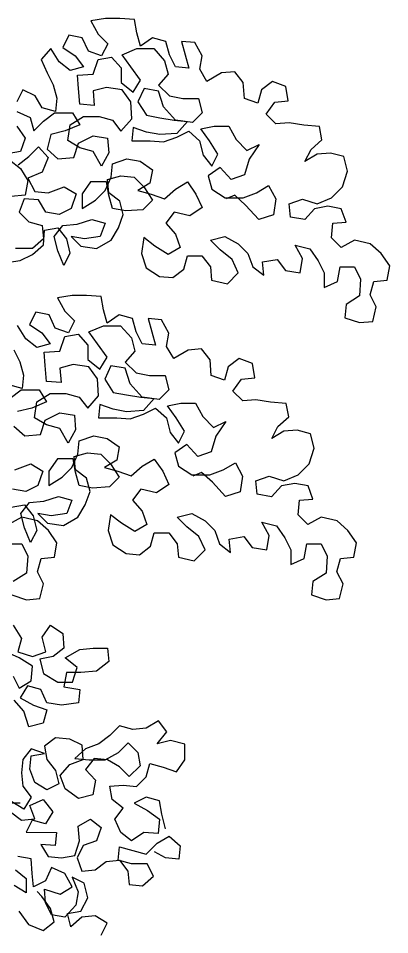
# Model space of a CAD drawing. Header units: inches. Extents: x 350994 to 353538, y 1581369 to 1583842.
# Drawn here: x 351289.719 to 351290.218, y 1583149.946 to 1583151.178 of the extents above; entities that cross this region are included whole.
import ezdxf

# ---------------------------------------------------------------- set-up
doc = ezdxf.new("R2010")
doc.units = ezdxf.units.IN
doc.header["$MEASUREMENT"] = 0
doc.linetypes.add('1', pattern=[0])
doc.layers.add('TREE', color=81, linetype='1')

# ---------------------------------------------------------------- blocks, each defined once
blk = doc.blocks.new('TREE_4')
at = {"color": 94}
for points in [[(1650, 6759.3), (1676, 6739), (1693.4, 6710.1), (1687.5, 6675.4), (1652.8, 6672.5)], [(1667.5, 6840.2), (1687.7, 6811.3), (1676.1, 6779.5), (1644.3, 6773.7)], [(1670.3, 6747.7), (1696.3, 6767.9), (1719.5, 6791), (1742.6, 6765), (1728.1, 6730.3), (1693.4, 6715.9), (1710.7, 6684), (1742.5, 6681.1), (1780.1, 6695.5), (1809, 6678.2), (1797.4, 6643.5), (1768.5, 6629.1), (1736.7, 6634.9), (1719.3, 6663.8), (1684.6, 6666.7), (1673.1, 6634.9), (1696.2, 6611.8), (1728, 6603.1), (1730.8, 6571.3), (1704.8, 6548.2), (1664.3, 6548.2)], [(1638.2, 6513.5), (1675.8, 6519.3), (1704.8, 6533.7), (1730.8, 6556.8), (1733.7, 6591.5), (1765.5, 6597.3), (1785.8, 6571.2), (1794.4, 6536.5), (1779.9, 6507.6), (1765.5, 6542.3), (1756.8, 6577), (1777.1, 6603), (1811.8, 6605.9), (1846.5, 6617.4), (1878.3, 6608.7), (1866.7, 6576.9), (1829.1, 6571.2), (1797.3, 6577), (1820.4, 6553.8), (1858, 6548), (1892.7, 6568.2), (1910.1, 6597.1), (1921.7, 6628.9), (1913.1, 6660.7), (1887.1, 6681), (1884.2, 6712.8), (1916, 6721.4), (1947.8, 6718.5), (1970.9, 6695.4), (1991.1, 6663.5), (1968, 6640.4), (1927.5, 6637.6), (1895.7, 6643.4), (1887, 6675.2), (1881.3, 6707), (1843.7, 6707), (1823.4, 6678.2), (1823.4, 6643.5), (1855.2, 6663.7), (1878.4, 6686.8), (1892.9, 6718.6), (1895.8, 6750.4), (1930.5, 6761.9), (1962.3, 6756.1), (1991.2, 6735.8), (1985.4, 6704), (1956.4, 6686.7), (1988.2, 6678), (2020, 6666.4), (2046.1, 6689.5), (2075, 6706.8), (2095.2, 6677.9), (2109.7, 6646.1), (2080.7, 6625.9), (2043.1, 6634.6), (2022.9, 6608.6), (2046, 6582.5), (2057.5, 6550.7), (2028.6, 6533.4), (1996.8, 6553.7), (1970.8, 6573.9), (1965, 6536.4), (1976.5, 6501.6), (2008.3, 6481.4), (2040.1, 6478.5), (2066.1, 6498.7), (2074.8, 6530.5), (2109.5, 6530.4), (2129.8, 6504.4), (2132.6, 6472.6), (2170.2, 6463.9), (2196.2, 6489.9), (2181.8, 6521.7), (2152.9, 6544.9), (2129.8, 6568), (2164.5, 6576.6), (2196.3, 6559.3), (2219.4, 6536.1), (2231, 6504.3), (2257, 6484), (2254.1, 6515.8), (2288.8, 6521.6), (2309, 6495.6), (2343.7, 6489.7), (2349.5, 6524.4), (2332.2, 6556.3), (2366.9, 6547.5), (2387.1, 6518.6), (2401.5, 6489.7), (2401.5, 6455), (2433.3, 6469.4), (2439.1, 6504.1), (2473.8, 6504.1), (2488.3, 6475.2), (2485.3, 6434.7), (2453.5, 6414.5), (2450.6, 6382.7), (2485.3, 6371.1), (2517.1, 6373.9), (2525.8, 6408.6), (2511.4, 6437.5), (2520.1, 6469.3), (2551.9, 6472.2), (2557.7, 6506.9), (2537.5, 6535.8), (2511.5, 6559), (2473.9, 6567.7), (2442.1, 6550.4), (2419, 6573.5), (2421.9, 6608.2), (2453.7, 6611.1), (2442.1, 6642.9), (2410.3, 6648.7), (2378.5, 6643), (2355.4, 6617), (2320.7, 6622.8), (2317.8, 6654.6), (2349.6, 6666.1), (2384.3, 6654.5), (2419, 6668.9), (2445.1, 6694.9), (2456.7, 6732.5), (2448, 6767.2), (2416.2, 6775.9), (2384.4, 6773.1), (2355.5, 6755.7), (2370, 6784.6), (2396, 6807.7), (2390.3, 6839.5), (2352.7, 6842.5), (2318, 6848.3), (2286.2, 6845.4), (2263.1, 6868.6), (2283.4, 6897.5), (2315.2, 6900.3), (2309.4, 6935), (2277.6, 6946.6), (2251.6, 6926.4), (2242.9, 6894.6), (2211.1, 6906.2), (2208.2, 6943.8), (2188, 6969.8), (2156.2, 6967), (2121.5, 6946.8), (2104.2, 6975.7), (2110, 7007.5), (2092.7, 7039.3), (2060.9, 7042.2), (2078.2, 6978.6), (2046.3, 6981.5), (2031.9, 7010.5), (2023.3, 7042.3), (1991.5, 7051), (1962.5, 7030.8), (1953.9, 7062.6), (1948.1, 7094.4), (1913.5, 7097.3), (1878.8, 7097.3), (1844.1, 7091.6), (1861.4, 7059.8), (1884.5, 7036.6), (1870, 7007.7), (1838.2, 7019.3), (1823.8, 7051.1), (1792, 7056.9), (1777.5, 7028), (1806.4, 7007.8), (1826.6, 6981.7), (1794.8, 6973.1), (1768.8, 6993.4), (1748.6, 7025.2), (1725.4, 6999.2), (1739.9, 6967.4), (1754.3, 6938.4), (1762.9, 6906.6), (1760, 6874.8), (1728.2, 6883.5), (1710.9, 6912.5), (1682, 6926.9), (1667.5, 6898)], [(1667.5, 6874.9), (1699.3, 6860.4), (1707.9, 6828.6), (1731.1, 6851.7), (1757.1, 6871.9), (1800.5, 6871.9), (1817.8, 6843), (1783.1, 6828.5), (1748.4, 6819.9), (1739.7, 6785.2), (1765.7, 6762.1), (1803.3, 6764.9), (1814.9, 6799.6), (1849.6, 6816.9), (1884.3, 6811.1), (1887.1, 6776.4), (1869.8, 6744.6), (1849.6, 6779.3), (1817.8, 6788), (1788.9, 6805.4), (1794.7, 6843), (1826.5, 6863.2), (1864.1, 6863.2), (1895.9, 6854.5), (1916.1, 6828.4), (1942.1, 6857.3), (1939.3, 6897.8), (1919.1, 6926.7), (1881.5, 6932.5), (1849.7, 6923.9), (1852.5, 6889.2), (1817.9, 6892.1), (1815, 6929.7), (1812.1, 6961.5), (1849.7, 6964.4), (1861.3, 6999.1), (1893.1, 7004.8), (1916.2, 6978.8), (1916.2, 6944.1), (1945.1, 6920.9), (1962.5, 6949.8), (1939.4, 6981.6), (1919.2, 7010.6), (1953.9, 7025), (1994.3, 7025), (2020.3, 6996), (2029, 6964.2), (2005.8, 6938.2), (2031.8, 6912.2), (2063.6, 6906.3), (2101.2, 6906.3), (2109.9, 6871.6), (2086.7, 6848.5), (2046.2, 6854.3), (2017.3, 6886.2), (2005.8, 6923.7), (1971.1, 6929.6), (1956.6, 6897.8), (1976.9, 6865.9), (2008.7, 6860.1), (2043.3, 6854.3), (2075.1, 6851.4), (2049.1, 6822.5), (2008.6, 6819.7), (1976.8, 6825.5), (1945, 6837.1), (1942.1, 6805.3), (1985.5, 6805.2), (2017.3, 6802.3), (2049.1, 6813.8), (2078, 6828.3), (2104, 6805.1), (2112.7, 6770.4), (2132.9, 6744.4), (2147.4, 6773.3), (2127.1, 6805.1), (2106.9, 6834), (2138.7, 6839.8), (2173.4, 6839.7), (2190.8, 6807.9), (2216.8, 6781.9), (2245.7, 6796.3), (2222.5, 6761.6), (2210.9, 6724.1), (2179.1, 6712.5), (2153.1, 6741.5), (2124.2, 6721.2), (2132.8, 6689.4), (2164.6, 6669.2), (2208, 6669.1), (2239.8, 6680.7), (2268.7, 6698), (2286, 6666.2), (2280.2, 6628.6), (2245.5, 6617.1), (2213.7, 6651.8), (2187.7, 6674.9), (2167.5, 6666.3)], [(1644.3, 5842.9), (1679, 5842.8), (1693.5, 5813.9), (1690.5, 5773.4), (1658.7, 5753.2)], [(1655.8, 5721.4), (1690.5, 5709.8), (1722.3, 5712.7), (1731, 5747.4), (1716.6, 5776.3), (1725.3, 5808.1), (1757.1, 5811), (1762.9, 5845.7), (1742.7, 5874.6), (1716.7, 5897.7), (1679.1, 5906.5), (1647.3, 5889.1)], [(1663, 6019.9), (1700.6, 6034.3), (1729.5, 6016.9), (1717.9, 5982.2), (1689, 5967.8), (1657.2, 5973.6)], [(1654.3, 5930.3), (1686.1, 5936), (1706.3, 5910), (1714.9, 5875.3), (1700.4, 5846.4), (1686, 5881.1), (1677.4, 5915.8), (1697.6, 5941.8), (1732.3, 5944.6), (1767, 5956.2), (1798.8, 5947.5), (1787.2, 5915.7), (1749.6, 5909.9), (1717.8, 5915.7), (1741, 5892.6), (1778.5, 5886.8), (1813.3, 5907), (1830.6, 5935.9), (1842.2, 5967.7), (1833.6, 5999.5), (1807.6, 6019.8), (1804.7, 6051.6), (1836.5, 6060.2), (1868.3, 6057.3), (1891.4, 6034.1), (1911.6, 6002.3), (1888.5, 5979.2), (1848, 5976.3), (1816.2, 5982.2), (1807.6, 6014), (1801.8, 6045.8), (1764.2, 6045.8), (1744, 6016.9), (1743.9, 5982.2), (1775.8, 6002.4), (1798.9, 6025.5), (1813.4, 6057.3), (1816.3, 6089.1), (1851, 6100.7), (1882.8, 6094.9), (1911.7, 6074.6), (1905.9, 6042.8), (1877, 6025.5), (1908.8, 6016.8), (1940.6, 6005.2), (1966.6, 6028.3), (1995.5, 6045.6), (2015.7, 6016.7), (2030.2, 5984.9), (2001.2, 5964.6), (1963.7, 5973.3), (1943.4, 5947.3), (1966.5, 5921.3), (1978, 5889.5), (1949.1, 5872.2), (1917.3, 5892.4), (1891.3, 5912.7), (1885.5, 5875.1), (1897, 5840.4), (1928.8, 5820.1), (1960.6, 5817.2), (1986.7, 5837.4), (1995.4, 5869.2), (2030.1, 5869.2), (2050.3, 5843.2), (2053.1, 5811.4), (2090.7, 5802.6), (2116.8, 5828.6), (2102.3, 5860.5), (2073.4, 5883.6), (2050.3, 5906.8), (2085, 5915.4), (2116.8, 5898), (2139.9, 5874.9), (2151.5, 5843.1), (2177.5, 5822.8), (2174.6, 5854.6), (2209.3, 5860.4), (2229.5, 5834.3), (2264.2, 5828.5), (2270, 5863.2), (2252.7, 5895), (2287.4, 5886.3), (2307.6, 5857.4), (2322, 5828.5), (2322, 5793.8), (2353.8, 5808.2), (2359.6, 5842.9), (2394.3, 5842.8), (2408.8, 5813.9), (2405.8, 5773.4), (2374, 5753.2), (2371.1, 5721.4), (2405.8, 5709.8), (2437.6, 5712.7), (2446.3, 5747.4), (2431.9, 5776.3), (2440.6, 5808.1), (2472.4, 5811), (2478.2, 5845.7), (2458, 5874.6), (2432, 5897.7), (2394.4, 5906.5), (2362.6, 5889.1), (2339.5, 5912.3), (2342.4, 5947), (2374.2, 5949.8), (2362.7, 5981.7), (2330.9, 5987.5), (2299.1, 5981.7), (2275.9, 5955.7), (2241.2, 5961.5), (2238.4, 5993.3), (2270.2, 6004.9), (2304.9, 5993.3), (2339.6, 6007.7), (2365.6, 6033.7), (2377.2, 6071.3), (2368.6, 6106), (2336.8, 6114.7), (2305, 6111.8), (2276, 6094.5), (2290.5, 6123.4), (2316.6, 6146.5), (2310.8, 6178.3), (2273.2, 6181.2), (2238.5, 6187.1), (2206.7, 6184.2), (2183.6, 6207.3), (2203.9, 6236.2), (2235.7, 6239.1), (2229.9, 6273.8), (2198.1, 6285.4), (2172.1, 6265.2), (2163.4, 6233.4), (2131.6, 6245), (2128.7, 6282.6), (2108.5, 6308.6), (2076.7, 6305.7), (2042, 6285.5), (2024.7, 6314.5), (2030.5, 6346.3), (2013.2, 6378.1), (1981.4, 6381), (1998.7, 6317.4), (1966.9, 6320.3), (1952.4, 6349.2), (1943.8, 6381), (1912, 6389.7), (1883.1, 6369.5), (1874.4, 6401.3), (1868.7, 6433.2), (1834, 6436.1), (1799.3, 6436.1), (1764.6, 6430.4), (1781.9, 6398.5), (1805, 6375.4), (1790.5, 6346.5), (1758.7, 6358.1), (1744.3, 6389.9), (1712.5, 6395.7), (1698, 6366.8), (1726.9, 6346.5), (1747.1, 6320.5), (1715.3, 6311.9), (1689.3, 6332.1), (1669.1, 6363.9)], [(1660.4, 6306.1), (1674.8, 6277.2), (1683.5, 6245.4), (1680.5, 6213.6), (1648.7, 6222.3)], [(1651.6, 6190.5), (1677.6, 6210.7), (1721, 6210.7), (1738.3, 6181.7), (1703.6, 6167.3), (1668.9, 6158.7)], [(1660.2, 6124), (1686.2, 6100.8), (1723.8, 6103.7), (1735.4, 6138.4), (1770.1, 6155.7), (1804.8, 6149.9), (1807.7, 6115.2), (1790.3, 6083.4), (1770.1, 6118.1), (1738.3, 6126.8), (1709.4, 6144.2), (1715.2, 6181.7), (1747, 6202), (1784.6, 6201.9), (1816.4, 6193.2), (1836.6, 6167.2), (1862.7, 6196.1), (1859.8, 6236.6), (1839.6, 6265.5), (1802, 6271.3), (1770.2, 6262.7), (1773.1, 6228), (1738.4, 6230.9), (1735.5, 6268.5), (1732.7, 6300.3), (1770.2, 6303.1), (1781.8, 6337.8), (1813.7, 6343.6), (1836.8, 6317.5), (1836.7, 6282.8), (1865.6, 6259.7), (1883, 6288.6), (1859.9, 6320.4), (1839.7, 6349.3), (1874.4, 6363.8), (1914.9, 6363.7), (1940.9, 6334.8), (1949.5, 6303), (1926.4, 6277), (1952.3, 6250.9), (1984.1, 6245.1), (2021.7, 6245.1), (2030.4, 6210.4), (2007.2, 6187.3), (1966.8, 6193.1), (1937.9, 6224.9), (1926.3, 6262.5), (1891.6, 6268.3), (1877.2, 6236.5), (1897.4, 6204.7), (1929.2, 6198.9), (1963.9, 6193.1), (1995.7, 6190.2), (1969.6, 6161.3), (1929.1, 6158.4), (1897.3, 6164.2), (1865.5, 6175.8), (1862.6, 6144), (1906, 6144), (1937.8, 6141.1), (1969.6, 6152.6), (1998.5, 6167), (2024.5, 6143.9), (2033.2, 6109.2), (2053.4, 6083.1), (2067.9, 6112), (2047.7, 6143.9), (2027.5, 6172.8), (2059.3, 6178.5), (2094, 6178.5), (2111.3, 6146.7), (2137.3, 6120.6), (2166.2, 6135.1), (2143, 6100.4), (2131.4, 6062.8), (2099.6, 6051.3), (2073.6, 6080.2), (2044.7, 6060), (2053.3, 6028.2), (2085.1, 6007.9), (2128.5, 6007.9), (2160.3, 6019.4), (2189.2, 6036.7), (2206.6, 6004.9), (2200.7, 5967.3), (2166, 5955.8), (2134.3, 5990.5), (2108.3, 6013.7), (2088, 6005)], [(2022.5, 5163.1), (2013.8, 5197.8), (2008.1, 5229.6), (1976.3, 5238.3), (1947.3, 5223.9), (1979.1, 5206.5), (2008, 5186.2), (2005.1, 5151.5), (1970.4, 5154.4), (1941.5, 5134.2), (1915.5, 5154.5), (1901.1, 5186.3), (1921.3, 5212.3), (1895.3, 5232.6), (1889.6, 5264.4), (1921.4, 5267.3), (1953.2, 5264.3), (1976.3, 5287.4), (1985, 5319.2), (2016.8, 5310.5), (2048.6, 5298.9), (2068.9, 5327.8), (2068.9, 5365.4), (2034.2, 5374.1), (2002.4, 5365.5), (2025.6, 5394.4), (2005.4, 5420.4), (1976.4, 5403.1), (1944.6, 5400.2), (1912.8, 5408.9), (1889.7, 5385.8), (1863.6, 5365.6), (1831.8, 5354.1), (1805.8, 5331), (1840.5, 5328), (1878.1, 5328), (1909.9, 5345.3), (1933, 5368.4), (1956.1, 5345.3), (1961.9, 5313.5), (1935.8, 5287.5), (1912.7, 5310.6), (1883.8, 5328), (1852, 5330.9), (1831.8, 5304.9), (1854.9, 5278.9), (1849.1, 5244.2), (1814.4, 5235.5), (1782.6, 5258.7), (1771, 5290.5), (1794.2, 5316.5), (1826, 5328.1), (1823.1, 5362.8), (1794.3, 5377.2), (1759.6, 5380.2), (1733.5, 5359.9), (1739.3, 5328.1), (1759.5, 5302.1), (1768.1, 5270.3), (1739.2, 5255.9), (1710.3, 5273.2), (1698.8, 5305), (1701.7, 5336.8), (1733.5, 5342.6), (1701.7, 5354.2), (1681.4, 5328.2), (1678.5, 5296.4), (1681.4, 5264.6), (1701.6, 5238.5), (1684.2, 5209.6), (1655.3, 5227)], [(1658.5, 5527.7), (1672.9, 5498.8), (1701.9, 5516.1), (1704.8, 5550.8), (1673, 5571.1), (1641.2, 5585.6)], [(1658.6, 5649.1), (1678.8, 5617.3), (1670.1, 5585.5), (1704.8, 5573.9), (1736.6, 5585.5), (1728, 5620.2), (1748.2, 5649.1), (1777.1, 5628.8), (1780, 5594.1), (1754, 5573.9), (1722.1, 5568.1), (1730.8, 5533.4), (1765.5, 5513.2), (1800.2, 5513.1), (1811.8, 5547.8), (1782.9, 5571), (1817.6, 5591.2), (1849.4, 5594), (1884.1, 5594), (1886.9, 5562.2), (1858, 5539.1), (1820.4, 5536.2), (1785.7, 5536.3), (1779.9, 5501.6), (1817.5, 5495.8), (1814.6, 5464), (1774.1, 5458.2), (1739.4, 5464), (1725, 5495.8), (1693.2, 5504.5), (1675.8, 5475.7), (1707.6, 5458.3), (1739.4, 5446.7), (1730.7, 5414.9), (1696, 5406.2), (1684.4, 5443.8), (1661.3, 5469.9)], [(1869, 4908.8), (1883.5, 4937.7), (1854.6, 4955.1), (1822.8, 4952.2), (1796.7, 4929.1), (1788.1, 4960.9), (1819.9, 4966.7), (1837.3, 4998.4), (1828.6, 5033.1), (1799.7, 5047.6), (1814.2, 5012.9), (1808.3, 4981.1), (1782.3, 4952.2), (1750.5, 4958), (1736.1, 4987), (1733.2, 5018.8), (1770.8, 5007.2), (1799.7, 5024.5), (1782.4, 5056.3), (1750.6, 5070.8), (1736.1, 5039), (1707.2, 5024.6), (1704.3, 5056.4), (1701.5, 5091.1), (1669.7, 5096.9)], [(1663.9, 5065.1), (1689.9, 5044.8), (1689.8, 5010.1), (1660.9, 5027.5)], [(1652.4, 5203.9), (1678.4, 5183.6), (1710.2, 5186.5), (1698.7, 5218.3), (1730.5, 5232.7), (1753.6, 5203.8), (1736.2, 5174.9), (1704.4, 5183.6), (1690, 5154.7), (1762.2, 5154.6), (1759.3, 5122.8), (1724.6, 5125.8), (1742, 5096.8), (1773.8, 5093.9), (1805.6, 5099.7), (1817.2, 5134.3), (1814.3, 5169), (1843.2, 5186.4), (1869.2, 5166.1), (1857.6, 5134.3), (1825.8, 5122.8), (1811.3, 5093.9), (1822.9, 5062.1), (1854.7, 5064.9), (1880.7, 5085.1), (1912.5, 5088), (1932.7, 5062), (1935.6, 5030.2), (1967.4, 5027.2), (1993.5, 5050.3), (1979, 5079.3), (1941.4, 5079.3), (1909.6, 5088), (1912.6, 5119.8), (1976.2, 5102.4), (2002.2, 5128.4), (2031.1, 5145.7), (2057.1, 5122.6), (2054.2, 5090.8), (2022.4, 5093.7), (1996.4, 5108.2)], [(1675.6, 5224.1), (1597.5, 5224.2)], [(1672.4, 4966.8), (1695.5, 4935), (1730.2, 4920.5), (1756.3, 4940.7), (1747.6, 4972.5), (1727.4, 5001.4), (1715.9, 5013)]]:
    blk.add_lwpolyline(points, dxfattribs=at)

msp = doc.modelspace()

# ---------------------------------------------------------------- block references
at = {"layer": 'TREE', "lineweight": 5, "xscale": 0.0005632341344607994, "yscale": 0.0005632341490127146, "zscale": 0.0005632341444477617}
msp.add_blockref('TREE_4', (351288.7776, 1583147.1804), dxfattribs=at)

doc.saveas('drawing.dxf')
